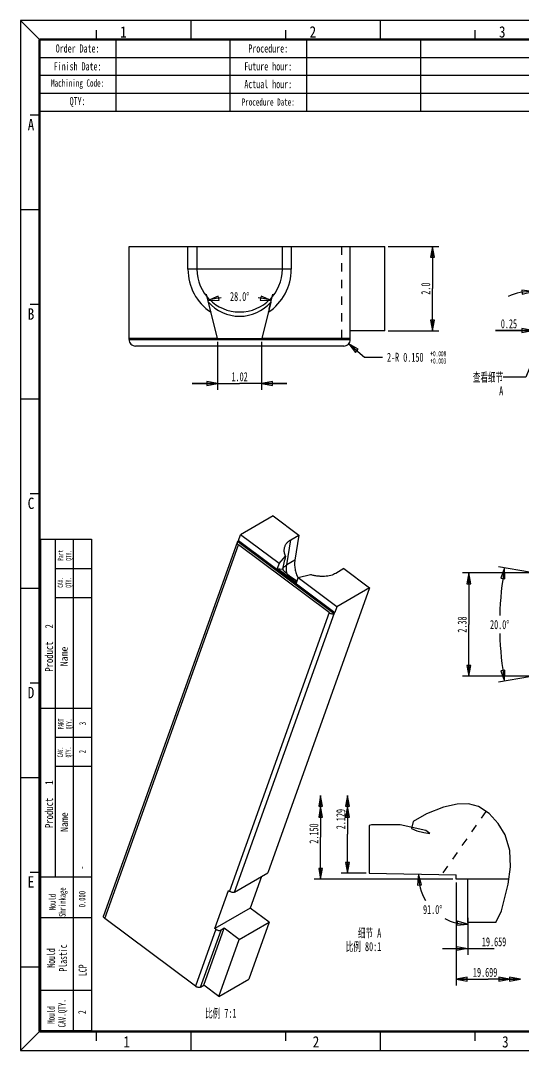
# Model space of a CAD drawing. Header units: millimetres. Extents: x 1 to 34.6, y 0.7 to 24.4.
# Drawn here: x 1.02 to 12.61, y 0.67 to 24.42 of the extents above; entities that cross this region are included whole.
import ezdxf

# ---------------------------------------------------------------- set-up
doc = ezdxf.new("R2010")
doc.units = ezdxf.units.MM
doc.header["$LTSCALE"] = 1.925
doc.linetypes.add('HIDDEN', pattern=[0.2, 0.1, -0.1])
doc.layers.get('0').update_dxf_attribs({"linetype": 'CONTINUOUS'})
for name, color, linetype in [('DEFAULT_2', 4, 'HIDDEN'), ('DIM', 7, 'CONTINUOUS'), ('NOTE', 7, 'CONTINUOUS')]:
    doc.layers.add(name, color=color, linetype=linetype)
doc.styles.get("Standard").update_dxf_attribs({"font": 'txt', "width": 0.6})
doc.styles.add('TEXTSTYLE_10', font='txt')
doc.styles.add('TEXTSTYLE_4', font='txt', dxfattribs={"width": 0.8})
doc.styles.add('TEXTSTYLE_5', font='txt', dxfattribs={"width": 0.85})
doc.dimstyles.new('DIMSTYLE_1', dxfattribs={"dimtxt": 0.208333, "dimasz": 0.25, "dimexe": 1.75, "dimexo": 0.875, "dimtad": 1, "dimdec": 1, "dimzin": 0, "dimdsep": 46, "dimtxsty": 'Standard', "dimblk": 'CLOSED', "dimblk1": 'CLOSED', "dimblk2": 'CLOSED', "dimcen": 0.09, "dimadec": 0, "dimazin": 0, "dimtp": 0.1, "dimtm": 0.1, "dimtfac": 1, "dimtdec": 1, "dimtofl": 0, "dimtmove": 0, "dimatfit": 3, "dimldrblk": 'CLOSED', "dimfxl": 0, "dimtolj": 1, "dimtzin": 0, "dimarcsym": 0})
doc.dimstyles.new('DIMSTYLE_10', dxfattribs={"dimtxt": 0.208333, "dimasz": 0.25, "dimexe": 1.75, "dimexo": 0.875, "dimtad": 1, "dimdec": 3, "dimlfac": 0.15, "dimzin": 0, "dimdsep": 46, "dimtxsty": 'Standard', "dimblk": 'CLOSED', "dimblk1": 'CLOSED', "dimblk2": 'CLOSED', "dimcen": 0.09, "dimadec": 0, "dimazin": 0, "dimtp": 0.1, "dimtm": 0.1, "dimtfac": 1, "dimtdec": 3, "dimtofl": 0, "dimtmove": 0, "dimatfit": 3, "dimldrblk": 'CLOSED', "dimfxl": 0, "dimtolj": 1, "dimtzin": 0, "dimarcsym": 0})
doc.dimstyles.new('DIMSTYLE_11', dxfattribs={"dimtxt": 0.208333, "dimasz": 0.25, "dimexe": 1.75, "dimexo": 0.875, "dimtad": 0, "dimtih": 1, "dimtoh": 1, "dimdec": 1, "dimlfac": 0.15, "dimzin": 0, "dimdsep": 46, "dimtxsty": 'Standard', "dimblk": 'CLOSED', "dimblk1": 'CLOSED', "dimblk2": 'CLOSED', "dimcen": 0.09, "dimadec": 0, "dimazin": 0, "dimtp": 0.5, "dimtm": 0.5, "dimtfac": 1, "dimtdec": 1, "dimtofl": 0, "dimtmove": 0, "dimatfit": 3, "dimldrblk": 'CLOSED', "dimfxl": 0, "dimtolj": 1, "dimtzin": 0, "dimarcsym": 0})
doc.dimstyles.new('DIMSTYLE_12', dxfattribs={"dimtxt": 0.208333, "dimasz": 0.25, "dimexe": 1.75, "dimexo": 0.875, "dimtad": 1, "dimdec": 3, "dimlfac": 0.15, "dimzin": 0, "dimdsep": 46, "dimtxsty": 'Standard', "dimblk": 'CLOSED', "dimblk1": 'CLOSED', "dimblk2": 'CLOSED', "dimcen": 0.09, "dimadec": 0, "dimazin": 0, "dimtp": 0.2, "dimtm": 0.2, "dimtfac": 1, "dimtdec": 3, "dimtofl": 0, "dimtmove": 0, "dimatfit": 3, "dimldrblk": 'CLOSED', "dimfxl": 0, "dimtolj": 1, "dimtzin": 0, "dimarcsym": 0})
doc.dimstyles.new('DIMSTYLE_2', dxfattribs={"dimtxt": 0.208333, "dimasz": 0.25, "dimexe": 1.75, "dimexo": 0.875, "dimtad": 1, "dimdec": 3, "dimzin": 0, "dimdsep": 46, "dimtxsty": 'Standard', "dimblk": 'CLOSED', "dimblk1": 'CLOSED', "dimblk2": 'CLOSED', "dimcen": 0.09, "dimadec": 0, "dimazin": 0, "dimtol": 1, "dimtp": 0.008, "dimtm": -0.003, "dimtfac": 0.6, "dimtdec": 3, "dimtofl": 0, "dimtmove": 0, "dimatfit": 3, "dimldrblk": 'CLOSED', "dimfxl": 0, "dimtolj": 1, "dimtzin": 0, "dimarcsym": 0})
doc.dimstyles.new('DIMSTYLE_3', dxfattribs={"dimtxt": 0.208333, "dimasz": 0.25, "dimexe": 1.75, "dimexo": 0.875, "dimtad": 0, "dimtih": 1, "dimtoh": 1, "dimdec": 1, "dimzin": 0, "dimdsep": 46, "dimtxsty": 'Standard', "dimblk": 'CLOSED', "dimblk1": 'CLOSED', "dimblk2": 'CLOSED', "dimcen": 0.09, "dimadec": 0, "dimazin": 0, "dimtp": 0.5, "dimtm": 0.5, "dimtfac": 1, "dimtdec": 1, "dimtofl": 0, "dimtmove": 0, "dimatfit": 3, "dimldrblk": 'CLOSED', "dimfxl": 0, "dimtolj": 1, "dimtzin": 0, "dimarcsym": 0})
doc.dimstyles.new('DIMSTYLE_4', dxfattribs={"dimtxt": 0.208333, "dimasz": 0.25, "dimexe": 1.75, "dimexo": 0.875, "dimtad": 1, "dimzin": 0, "dimdsep": 46, "dimtxsty": 'Standard', "dimblk": 'CLOSED', "dimblk1": 'CLOSED', "dimblk2": 'CLOSED', "dimcen": 0.09, "dimadec": 0, "dimazin": 0, "dimtp": 0.1, "dimtm": 0.1, "dimtfac": 1, "dimtofl": 0, "dimtmove": 0, "dimatfit": 3, "dimldrblk": 'CLOSED', "dimfxl": 0, "dimtolj": 1, "dimtzin": 0, "dimarcsym": 0})
doc.dimstyles.get("Standard").update_dxf_attribs({"dimtxt": 0.208333, "dimasz": 0.25, "dimexe": 1.75, "dimexo": 0.875, "dimtad": 1, "dimdec": 3, "dimzin": 0, "dimdsep": 46, "dimtxsty": 'Standard', "dimblk": 'CLOSED', "dimblk1": 'CLOSED', "dimblk2": 'CLOSED', "dimcen": 0.09, "dimadec": 0, "dimazin": 0, "dimtol": 1, "dimtp": 0.001, "dimtm": 0.001, "dimtfac": 1, "dimtdec": 3, "dimtofl": 0, "dimtmove": 0, "dimatfit": 3, "dimldrblk": 'CLOSED', "dimfxl": 0, "dimtolj": 1, "dimtzin": 0, "dimarcsym": 0})

# ---------------------------------------------------------------- blocks, each defined once
blk = doc.blocks.new('_CLOSED')
at = {"color": 0, "linetype": 'ByBlock'}
for p, q in [((0, 0), (-1, 0.183)), ((-1, 0.183), (-1, -0.183)), ((-1, -0.183), (0, 0)), ((-1, 0), (0, 0))]:
    blk.add_line(p, q, dxfattribs=at)
blk = doc.blocks.new('*D2')
at = {"layer": 'DIM', "color": 2, "linetype": 'Continuous'}
for p, q in [((9.49, 19.215), (10.658, 19.215)), ((10.512, 19.215), (10.512, 18.24)), ((10.512, 17.265), (10.512, 18.24)), ((9.49, 17.265), (10.658, 17.265))]:
    blk.add_line(p, q, dxfattribs=at)
at = {"layer": 'DIM', "color": 2, "linetype": 'Continuous', "xscale": 0.25, "yscale": 0.25, "zscale": 0.25}
for p, rotation in [((10.512, 19.215), 90), ((10.512, 17.265), 270)]:
    blk.add_blockref('_CLOSED', p, dxfattribs=dict(at, rotation=rotation))
at = {"layer": 'DIM', "color": 2, "linetype": 'Continuous', "insert": (10.252, 18.24), "char_height": 0.2083, "width": 0.375, "attachment_point": 2, "rotation": 90, "line_spacing_factor": 0.9}
blk.add_mtext('2.0', dxfattribs=at)
blk = doc.blocks.new('*D3')
at = {"layer": 'DIM', "color": 2, "linetype": 'Continuous'}
for p, q in [((8.581, 16.968), (8.943, 16.657)), ((8.943, 16.657), (9.36, 16.657))]:
    blk.add_line(p, q, dxfattribs=at)
at = {"layer": 'DIM', "color": 2, "linetype": 'Continuous', "xscale": 0.25, "yscale": 0.25, "zscale": 0.25, "rotation": 139.3951064173}
blk.add_blockref('_CLOSED', (8.581, 16.968), dxfattribs=at)
at = {"layer": 'DIM', "color": 2, "linetype": 'Continuous', "width": 0.6}
for s, height, p in [('2-R', 0.2083, (9.464, 16.553)), ('0.150', 0.2083, (9.839, 16.553)), ('+0.008', 0.125, (10.464, 16.678)), ('+0.003', 0.125, (10.464, 16.511))]:
    blk.add_text(s, height=height, dxfattribs=at).set_placement(p)
blk = doc.blocks.new('*D4')
at = {"layer": 'DIM', "color": 2, "linetype": 'Continuous'}
for p, q in [((5.389, 17.764), (5.303, 18.11)), ((6.745, 17.764), (6.831, 18.11))]:
    blk.add_line(p, q, dxfattribs=at)
for points in [[(5.574, 18.064), (5.339, 17.968), (5.593, 17.974), (5.574, 18.064)], [(6.541, 17.974), (6.795, 17.968), (6.56, 18.064), (6.541, 17.974)]]:
    blk.add_lwpolyline(points, dxfattribs=at)
for start, end in [(98.0877, 104), (76, 81.9123)]:
    blk.add_arc((6.067, 15.047), 3.011, start, end, dxfattribs=at)
at = {"layer": 'DIM', "color": 2, "linetype": 'Continuous', "insert": (6.067, 18.162), "char_height": 0.20833, "width": 0.63889, "attachment_point": 2, "line_spacing_factor": 0.9}
blk.add_mtext('28.0\\Fgdt;{\\Fgdt;~}', dxfattribs=at)
blk = doc.blocks.new('*D5')
at = {"layer": 'DIM', "color": 2, "linetype": 'Continuous'}
for p, q in [((5.559, 17.013), (5.559, 15.907)), ((6.575, 17.013), (6.575, 15.907)), ((5.559, 16.053), (4.975, 16.053)), ((4.975, 16.053), (6.067, 16.053)), ((7.159, 16.053), (6.067, 16.053)), ((6.575, 16.053), (7.159, 16.053))]:
    blk.add_line(p, q, dxfattribs=at)
at = {"layer": 'DIM', "color": 2, "linetype": 'Continuous', "xscale": 0.25, "yscale": 0.25, "zscale": 0.25}
blk.add_blockref('_CLOSED', (5.559, 16.053), dxfattribs=at)
at = {"layer": 'DIM', "color": 2, "linetype": 'Continuous', "xscale": 0.25, "yscale": 0.25, "zscale": 0.25, "rotation": 180}
blk.add_blockref('_CLOSED', (6.575, 16.053), dxfattribs=at)
at = {"layer": 'DIM', "color": 2, "linetype": 'Continuous', "insert": (6.067, 16.313), "char_height": 0.2083, "width": 0.5, "attachment_point": 2, "line_spacing_factor": 0.9}
blk.add_mtext('1.02', dxfattribs=at)
blk = doc.blocks.new('*D12')
at = {"layer": 'DIM', "color": 2, "linetype": 'Continuous'}
for points in [[(12.579, 18.11), (12.825, 18.177), (12.572, 18.201), (12.579, 18.11)], [(13.879, 17.789), (13.658, 17.914), (13.82, 17.719), (13.879, 17.789)]]:
    blk.add_lwpolyline(points, dxfattribs=at)
for start, end in [(90, 113.0016), (31.9984, 55)]:
    blk.add_arc((12.825, 16.724), 1.453, start, end, dxfattribs=at)
at = {"layer": 'DIM', "color": 2, "linetype": 'Continuous', "insert": (13.262, 18.214), "char_height": 0.20833, "width": 0.63889, "attachment_point": 2, "line_spacing_factor": 0.9}
blk.add_mtext('35.0\\Fgdt;{\\Fgdt;~}', dxfattribs=at)
blk = doc.blocks.new('*D13')
at = {"layer": 'DIM', "color": 2, "linetype": 'Continuous'}
for p, q in [((13.075, 17.154), (13.075, 17.42)), ((12.825, 17.274), (11.963, 17.274)), ((11.963, 17.274), (12.95, 17.274)), ((13.658, 17.274), (12.95, 17.274)), ((13.075, 17.274), (13.658, 17.274))]:
    blk.add_line(p, q, dxfattribs=at)
at = {"layer": 'DIM', "color": 2, "linetype": 'Continuous', "xscale": 0.25, "yscale": 0.25, "zscale": 0.25}
blk.add_blockref('_CLOSED', (12.825, 17.274), dxfattribs=at)
at = {"layer": 'DIM', "color": 2, "linetype": 'Continuous', "xscale": 0.25, "yscale": 0.25, "zscale": 0.25, "rotation": 180}
blk.add_blockref('_CLOSED', (13.075, 17.274), dxfattribs=at)
at = {"layer": 'DIM', "color": 2, "linetype": 'Continuous', "insert": (12.463, 17.534), "char_height": 0.2083, "width": 0.5, "attachment_point": 3, "line_spacing_factor": 0.9}
blk.add_mtext('0.25', dxfattribs=at)
blk = doc.blocks.new('*D14')
at = {"layer": 'DIM', "color": 2, "linetype": 'Continuous'}
for p, q in [((12.753, 11.697), (12.032, 11.824)), ((12.753, 9.289), (12.032, 9.162))]:
    blk.add_line(p, q, dxfattribs=at)
for points in [[(12.182, 11.545), (12.176, 11.799), (12.091, 11.559), (12.182, 11.545)], [(12.091, 9.427), (12.176, 9.187), (12.182, 9.441), (12.091, 9.427)]]:
    blk.add_lwpolyline(points, dxfattribs=at)
for start, end in [(170, 178.4128), (181.5872, 190)]:
    blk.add_arc((19.583, 10.493), 7.522, start, end, dxfattribs=at)
at = {"layer": 'DIM', "color": 2, "linetype": 'Continuous', "insert": (12.062, 10.597), "char_height": 0.20833, "width": 0.63889, "attachment_point": 2, "line_spacing_factor": 0.9}
blk.add_mtext('20.0\\Fgdt;{\\Fgdt;~}', dxfattribs=at)
blk = doc.blocks.new('*D15')
at = {"layer": 'DIM', "color": 2, "linetype": 'Continuous'}
for p, q in [((12.752, 11.685), (11.206, 11.685)), ((11.352, 11.685), (11.352, 10.493)), ((11.352, 9.301), (11.352, 10.493)), ((12.752, 9.301), (11.206, 9.301))]:
    blk.add_line(p, q, dxfattribs=at)
at = {"layer": 'DIM', "color": 2, "linetype": 'Continuous', "xscale": 0.25, "yscale": 0.25, "zscale": 0.25}
for p, rotation in [((11.352, 11.685), 90), ((11.352, 9.301), 270)]:
    blk.add_blockref('_CLOSED', p, dxfattribs=dict(at, rotation=rotation))
at = {"layer": 'DIM', "color": 2, "linetype": 'Continuous', "insert": (11.092, 10.493), "char_height": 0.2083, "width": 0.5, "attachment_point": 2, "rotation": 90, "line_spacing_factor": 0.9}
blk.add_mtext('2.38', dxfattribs=at)
blk = doc.blocks.new('DOUBLE_CLOSED')
at = {"color": 0, "linetype": 'ByBlock'}
for p, q in [((-1, 0), (-2, 0.183)), ((-2, 0.183), (-2, -0.183)), ((-2, -0.183), (-1, 0)), ((-2, 0), (-1, 0)), ((0, 0), (-1, 0.183)), ((-1, 0.183), (-1, -0.183)), ((-1, -0.183), (0, 0)), ((-1, 0), (0, 0))]:
    blk.add_line(p, q, dxfattribs=at)
blk = doc.blocks.new('*D18')
at = {"layer": 'DIM', "color": 2, "linetype": 'Continuous'}
for p, q in [((8.555, 6.553), (8.555, 5.655)), ((8.555, 4.756), (8.555, 5.655)), ((8.983, 4.756), (8.409, 4.756))]:
    blk.add_line(p, q, dxfattribs=at)
at = {"layer": 'DIM', "color": 2, "linetype": 'Continuous', "xscale": 0.25, "yscale": 0.25, "zscale": 0.25}
for name, p, rotation in [('DOUBLE_CLOSED', (8.555, 6.553), 90), ('_CLOSED', (8.555, 4.756), 270)]:
    blk.add_blockref(name, p, dxfattribs=dict(at, rotation=rotation))
at = {"layer": 'DIM', "color": 2, "linetype": 'Continuous', "insert": (8.294, 6.006), "char_height": 0.2083, "width": 0.625, "attachment_point": 2, "rotation": 90, "line_spacing_factor": 0.9}
blk.add_mtext('2.129', dxfattribs=at)
blk = doc.blocks.new('*D19')
at = {"layer": 'DIM', "color": 2, "linetype": 'Continuous'}
for p, q in [((7.935, 6.553), (7.935, 5.587)), ((7.935, 4.62), (7.935, 5.587)), ((10.986, 4.62), (7.789, 4.62))]:
    blk.add_line(p, q, dxfattribs=at)
at = {"layer": 'DIM', "color": 2, "linetype": 'Continuous', "xscale": 0.25, "yscale": 0.25, "zscale": 0.25}
for name, p, rotation in [('DOUBLE_CLOSED', (7.935, 6.553), 90), ('_CLOSED', (7.935, 4.62), 270)]:
    blk.add_blockref(name, p, dxfattribs=dict(at, rotation=rotation))
at = {"layer": 'DIM', "color": 2, "linetype": 'Continuous', "insert": (7.674, 5.673), "char_height": 0.2083, "width": 0.625, "attachment_point": 2, "rotation": 90, "line_spacing_factor": 0.9}
blk.add_mtext('2.150', dxfattribs=at)
blk = doc.blocks.new('*D20')
at = {"layer": 'DIM', "color": 2, "linetype": 'Continuous'}
blk.add_line((11.326, 3.727), (11.326, 3.546), dxfattribs=at)
for points in [[(10.26, 4.491), (10.191, 4.736), (10.169, 4.483), (10.26, 4.491)], [(11.073, 3.563), (11.326, 3.581), (11.083, 3.654), (11.073, 3.563)]]:
    blk.add_lwpolyline(points, dxfattribs=at)
for start, end in [(179, 211.1612), (242.1742, 270)]:
    blk.add_arc((11.326, 4.716), 1.136, start, end, dxfattribs=at)
at = {"layer": 'DIM', "color": 2, "linetype": 'Continuous', "insert": (10.517, 4.025), "char_height": 0.20833, "width": 0.63889, "attachment_point": 2, "line_spacing_factor": 0.9}
blk.add_mtext('91.0\\Fgdt;{\\Fgdt;~}', dxfattribs=at)
blk = doc.blocks.new('*D21')
at = {"layer": 'DIM', "color": 2, "linetype": 'Continuous'}
for p, q in [((11.059, 4.547), (11.059, 2.17)), ((11.059, 2.316), (11.799, 2.316)), ((12.539, 2.316), (11.799, 2.316))]:
    blk.add_line(p, q, dxfattribs=at)
at = {"layer": 'DIM', "color": 2, "linetype": 'Continuous', "xscale": 0.25, "yscale": 0.25, "zscale": 0.25, "rotation": 180}
blk.add_blockref('_CLOSED', (11.059, 2.316), dxfattribs=at)
at = {"layer": 'DIM', "color": 2, "linetype": 'Continuous', "xscale": 0.25, "yscale": 0.25, "zscale": 0.25}
blk.add_blockref('DOUBLE_CLOSED', (12.539, 2.316), dxfattribs=at)
at = {"layer": 'DIM', "color": 2, "linetype": 'Continuous', "insert": (11.727, 2.577), "char_height": 0.2083, "width": 0.75, "attachment_point": 2, "line_spacing_factor": 0.9}
blk.add_mtext('19.699', dxfattribs=at)
blk = doc.blocks.new('*T23')
at = {"color": 0, "linetype": 'ByBlock', "lineweight": -2}
for p, q in [((0, 0), (32.748, 0)), ((0, 0), (0, -1.647)), ((1.767, 0), (1.767, -1.647)), ((4.394, 0), (4.394, -1.647)), ((6.161, 0), (6.161, -1.647)), ((8.788, 0), (8.788, -1.647)), ((11.416, 0), (11.416, -1.647)), ((14.043, 0), (14.043, -1.647)), ((16.671, 0), (16.671, -1.647)), ((19.298, 0), (19.298, -1.647)), ((21.926, 0), (21.926, -1.647)), ((24.553, 0), (24.553, -1.647)), ((27.181, 0), (27.181, -1.647)), ((32.748, 0), (32.748, -1.647)), ((0, -0.412), (27.181, -0.412)), ((0, -0.823), (27.181, -0.823)), ((0, -1.235), (27.181, -1.235)), ((0, -1.647), (32.748, -1.647))]:
    blk.add_line(p, q, dxfattribs=at)
at = {"color": 0, "linetype": 'Continuous', "char_height": 0.1875, "width": 1.64667, "attachment_point": 5, "line_spacing_factor": 0.9}
for s, insert in [('Order Date: ', (0.883, -0.206)), ('Procedure:', (5.278, -0.206))]:
    blk.add_mtext(s, dxfattribs=dict(at, insert=insert))
at = {"color": 0, "linetype": 'Continuous'}
for s, insert, char_height, width, attachment_point in [('  Remark:   ', (27.241, -0.06), 0.25, 5.44667, 1), ('Finish Date:', (0.883, -0.618), 0.1875, 1.64667, 5), ('Future hour:', (5.278, -0.618), 0.1875, 1.64667, 5), ('Machining Code:', (0.883, -1.029), 0.16667, 1.64667, 5), ('Actual hour:', (5.278, -1.029), 0.1875, 1.64667, 5), ('QTY:', (0.883, -1.441), 0.1875, 1.64667, 5), ('Procedure Date:', (5.278, -1.441), 0.16667, 1.64667, 5)]:
    blk.add_mtext(s, dxfattribs=dict(at, insert=insert, char_height=char_height, width=width, attachment_point=attachment_point))
blk = doc.blocks.new('*T25')
at = {"color": 0, "linetype": 'ByBlock', "lineweight": -2}
for p, q in [((0, 0), (1.175, 0)), ((0, 0), (0, -11.331)), ((0.341, 0), (0.341, -7.787)), ((0.758, 0), (0.758, -11.331)), ((1.175, 0), (1.175, -11.331)), ((0.341, -0.671), (1.175, -0.671)), ((0.341, -1.342), (1.175, -1.342)), ((0, -3.894), (1.175, -3.894)), ((0.341, -4.565), (1.175, -4.565)), ((0.341, -5.235), (1.175, -5.235)), ((0, -7.787), (1.175, -7.787)), ((0, -8.721), (1.175, -8.721)), ((0, -10.398), (1.175, -10.398)), ((0, -11.331), (1.175, -11.331))]:
    blk.add_line(p, q, dxfattribs=at)

msp = doc.modelspace()

# ---------------------------------------------------------------- linework, layer by layer
at = {"color": 7, "linetype": 'Continuous'}
for p, q in [((1.4539, 23.9849), (1.0174, 24.4215)), ((1.018, 24.4213), (1.018, 0.6714)), ((34.612, 24.4213), (1.018, 24.4213)), ((4.9466, 23.9849), (4.9466, 24.4215)), ((9.3124, 23.9849), (9.3124, 24.4215)), ((2.7637, 23.9849), (2.7637, 24.2032)), ((7.1295, 23.9849), (7.1295, 24.2032)), ((11.4952, 23.9849), (11.4952, 24.2032)), ((1.4539, 22.2386), (1.2356, 22.2386)), ((1.4539, 20.0557), (1.0174, 20.0557)), ((3.517, 17.0656), (3.517, 19.2153)), ((3.517, 19.2153), (9.417, 19.2153)), ((4.8752, 18.686), (4.8752, 19.2153)), ((5.0821, 19.2153), (5.0821, 18.686)), ((7.0518, 18.686), (7.0518, 19.2153)), ((7.2587, 19.2153), (7.2587, 18.686)), ((8.617, 17.0656), (8.617, 19.2153)), ((9.417, 17.2653), (9.417, 19.2153)), ((7.2587, 18.686), (4.8752, 18.686)), ((1.4539, 17.8728), (1.2356, 17.8728)), ((5.5585, 17.086), (5.3483, 17.9303)), ((6.7857, 17.9303), (6.5754, 17.086)), ((9.417, 17.2653), (8.617, 17.2653)), ((5.5585, 17.086), (3.517, 17.086)), ((3.517, 17.0807), (5.5585, 17.0807)), ((3.517, 17.0656), (8.617, 17.0656)), ((8.467, 16.9153), (3.667, 16.9153)), ((5.5585, 17.086), (5.5597, 17.0816)), ((6.5742, 17.0816), (5.5597, 17.0816)), ((6.5742, 17.0816), (6.5754, 17.086)), ((8.617, 17.086), (6.5754, 17.086)), ((6.5754, 17.0807), (8.617, 17.0807)), ((1.4539, 15.6899), (1.0174, 15.6899)), ((1.4539, 13.507), (1.2356, 13.507)), ((6.8421, 12.9994), (6.0865, 12.5611)), ((6.8421, 12.9994), (7.4339, 12.5576)), ((6.0088, 12.3883), (2.9289, 3.7712)), ((6.0259, 12.4077), (6.0322, 12.4252)), ((6.0259, 12.4077), (8.2479, 10.7489)), ((6.0322, 12.4252), (6.0376, 12.4284)), ((6.0322, 12.4252), (8.2541, 10.7665)), ((6.0376, 12.4284), (6.0865, 12.5611)), ((6.0376, 12.4284), (8.2595, 10.7696)), ((6.976, 11.8971), (6.0865, 12.5611)), ((7.1524, 11.8671), (7.246, 12.4487)), ((7.246, 12.4487), (7.4339, 12.5576)), ((7.4339, 12.5576), (7.3402, 11.9761)), ((2.9581, 3.7109), (6.038, 12.328)), ((8.1292, 10.7668), (6.038, 12.328)), ((6.976, 11.8971), (6.9357, 11.7861)), ((6.976, 11.8971), (7.1256, 12.0714)), ((7.3402, 11.9761), (7.1524, 11.8671)), ((7.3777, 11.4561), (6.9357, 11.7861)), ((6.9357, 11.7861), (7.0517, 11.769)), ((7.7006, 11.6422), (7.419, 11.5664)), ((8.4723, 11.7824), (8.2845, 11.6734)), ((8.4723, 11.7824), (9.0641, 11.3406)), ((7.3777, 11.4561), (7.419, 11.5664)), ((8.3084, 10.9023), (7.419, 11.5664)), ((1.4539, 11.3241), (1.0174, 11.3241)), ((9.0641, 11.3406), (6.7142, 4.7659)), ((9.0641, 11.3406), (8.3084, 10.9023)), ((8.1292, 10.7668), (5.8326, 4.3413)), ((5.9512, 4.3234), (8.2541, 10.7665)), ((8.2541, 10.7665), (8.2595, 10.7696)), ((8.3084, 10.9023), (8.2595, 10.7696)), ((1.4539, 9.1412), (1.2356, 9.1412)), ((1.4539, 6.9583), (1.0174, 6.9583)), ((10.7674, 6.2788), (10.3718, 6.1306)), ((11.0801, 6.354), (10.7674, 6.2788)), ((11.3406, 6.3612), (11.0801, 6.354)), ((11.5721, 6.2956), (11.3406, 6.3612)), ((11.8164, 6.1357), (11.5721, 6.2956)), ((10.0658, 5.953), (10.0298, 5.7927)), ((10.3718, 6.1306), (10.0658, 5.953)), ((12.0307, 5.9079), (11.8164, 6.1357)), ((9.1077, 5.8765), (9.0564, 5.8558)), ((9.0564, 5.8558), (9.0564, 4.7559)), ((9.7714, 5.8741), (9.1077, 5.8765)), ((10.3614, 5.7457), (9.7714, 5.8741)), ((10.0298, 5.7927), (10.1514, 5.7338)), ((10.1514, 5.7338), (10.3139, 5.6937)), ((10.4489, 5.6753), (10.3614, 5.7457)), ((12.1924, 5.6418), (12.0307, 5.9079)), ((10.3139, 5.6937), (10.4489, 5.6753)), ((12.2985, 5.2845), (12.1924, 5.6418)), ((12.3116, 4.9066), (12.2985, 5.2845)), ((1.4539, 4.7754), (1.2356, 4.7754)), ((5.9512, 4.3234), (6.7142, 4.7659)), ((9.0564, 4.7559), (11.0594, 4.7209)), ((12.2595, 4.5018), (12.3116, 4.9066)), ((6.5749, 4.6851), (6.3137, 3.9543)), ((11.0594, 4.62), (11.0594, 4.7209)), ((12.2746, 4.6193), (11.0594, 4.62)), ((11.3265, 3.6185), (11.3265, 4.62)), ((5.4975, 3.4809), (5.8109, 4.3576)), ((5.8109, 4.3576), (5.8326, 4.3413)), ((12.1081, 3.8906), (12.2595, 4.5018)), ((6.3137, 3.9543), (5.4975, 3.4809)), ((6.7494, 3.629), (6.3137, 3.9543)), ((11.9746, 3.6185), (12.1081, 3.8906)), ((5.0493, 2.1497), (2.9581, 3.7109)), ((6.0574, 3.2277), (6.7494, 3.629)), ((6.7494, 3.629), (6.2794, 2.314)), ((11.9746, 3.6185), (11.3265, 3.6185)), ((5.5193, 3.4647), (5.0493, 2.1497)), ((5.1679, 2.1318), (5.6379, 3.4467)), ((5.2389, 2.1729), (5.7089, 3.4879)), ((5.5193, 3.4647), (5.4975, 3.4809)), ((5.7089, 3.4879), (5.6379, 3.4467)), ((6.0574, 3.2277), (5.7089, 3.4879)), ((5.5874, 1.9127), (6.0574, 3.2277)), ((1.4539, 2.5925), (1.0174, 2.5925)), ((5.1679, 2.1318), (5.2389, 2.1729)), ((5.5874, 1.9127), (5.2389, 2.1729)), ((5.5874, 1.9127), (6.2794, 2.314)), ((1.4539, 1.1082), (1.0174, 0.6716)), ((2.7637, 0.8899), (2.7637, 1.1082)), ((4.9466, 0.6716), (4.9466, 1.1082)), ((7.1295, 0.8899), (7.1295, 1.1082)), ((9.3124, 0.6716), (9.3124, 1.1082)), ((11.4952, 0.8899), (11.4952, 1.1082)), ((1.018, 0.6714), (34.612, 0.6714))]:
    msp.add_line(p, q, dxfattribs=at)
at = {"color": 7, "linetype": 'Continuous', "const_width": 0.0583}
for points in [[(1.4539, 23.9849), (1.4539, 1.1082)], [(34.1974, 23.9849), (1.4539, 23.9849)], [(1.4539, 1.1082), (34.1974, 1.1082)]]:
    msp.add_lwpolyline(points, dxfattribs=at)
at = {"color": 7, "linetype": 'Continuous'}
for centre, radius, start, end in [((6.067, 18.686), 1.1918, 180, 236.37502), ((6.067, 18.686), 0.9849, 180, 360), ((6.067, 18.686), 1.1918, 303.62498, 360), ((3.667, 17.0653), 0.15, 179.91408, 270), ((8.467, 17.0653), 0.15, 270, 0.08592), ((8.143, 11.9329), 0.8154, 206.83484, 207.06176)]:
    msp.add_arc(centre, radius, start, end, dxfattribs=at)
for centre, major_axis, ratio, start_param, end_param in [((6.067, 18.5669), (0, 0.9642), 0.9923489, -3.9913258, -2.2918595), ((7.5208, 11.4709), (0.4782, -0.3227), 0.0989493, -2.8696937, -1.7790465)]:
    msp.add_ellipse(centre, major_axis=major_axis, ratio=ratio, start_param=start_param, end_param=end_param, dxfattribs=at)
for points, knots in [([(6.0088, 12.3883), (6.008, 12.386), (6.0069, 12.3812), (6.0068, 12.3735), (6.0084, 12.3657), (6.0128, 12.3547), (6.0222, 12.3412), (6.0323, 12.3322), (6.038, 12.328)], [0, 0, 0, 0, 0.1018169, 0.2069073, 0.3179722, 0.4368823, 0.7012569, 1, 1, 1, 1]), ([(6.0259, 12.4077), (6.022, 12.4054), (6.0166, 12.4012), (6.0113, 12.3941), (6.0095, 12.3903), (6.0088, 12.3883)], [0, 0, 0, 0, 0.5194175, 0.7626565, 1, 1, 1, 1]), ([(7.0977, 12.2404), (7.099, 12.251), (7.1029, 12.2719), (7.1126, 12.3022), (7.1261, 12.3312), (7.1432, 12.3586), (7.164, 12.3842), (7.1967, 12.4165), (7.2255, 12.4368), (7.246, 12.4487)], [0, 0, 0, 0, 0.1203941, 0.2398894, 0.3596538, 0.4808632, 0.6046473, 0.7320235, 1, 1, 1, 1]), ([(7.1256, 12.0714), (7.1195, 12.0856), (7.1091, 12.1138), (7.0989, 12.1569), (7.0947, 12.1992), (7.096, 12.2269), (7.0977, 12.2404)], [0, 0, 0, 0, 0.2664295, 0.5207401, 0.7644131, 1, 1, 1, 1]), ([(7.1256, 12.0714), (7.1124, 12.0202), (7.0869, 11.9196), (7.0628, 11.8187), (7.0517, 11.769)], [0, 0, 0, 0, 0.5095148, 1, 1, 1, 1]), ([(7.3402, 11.9761), (7.335, 11.9436), (7.3308, 11.8755), (7.3419, 11.7715), (7.3697, 11.6662), (7.3985, 11.5981), (7.4154, 11.5648)], [0, 0, 0, 0, 0.2327163, 0.4790624, 0.7361632, 1, 1, 1, 1]), ([(7.1524, 11.8671), (7.1415, 11.8608), (7.1208, 11.8472), (7.0933, 11.8235), (7.0703, 11.7971), (7.0579, 11.7778), (7.0527, 11.7678)], [0, 0, 0, 0, 0.2653492, 0.51908, 0.7630111, 1, 1, 1, 1]), ([(7.1557, 11.6684), (7.1498, 11.7021), (7.143, 11.7685), (7.1472, 11.8352), (7.1524, 11.8671)], [0, 0, 0, 0, 0.5140602, 1, 1, 1, 1]), ([(8.2845, 11.6734), (8.2666, 11.663), (8.2279, 11.6444), (8.1649, 11.6237), (8.0959, 11.6096), (8.022, 11.6023), (7.9443, 11.6018), (7.864, 11.6082), (7.7822, 11.6214), (7.7278, 11.6345), (7.7006, 11.6422)], [0, 0, 0, 0, 0.103586, 0.2141328, 0.3315417, 0.4555052, 0.5853337, 0.7201105, 0.8588045, 1, 1, 1, 1]), ([(8.1292, 10.7668), (8.1336, 10.7635), (8.143, 10.7574), (8.1633, 10.7477), (8.1851, 10.7415), (8.2069, 10.7396), (8.2222, 10.7403), (8.2359, 10.7432), (8.2442, 10.7468), (8.2479, 10.7489)], [0, 0, 0, 0, 0.1305507, 0.2658877, 0.5364231, 0.6657724, 0.7872182, 0.8989688, 1, 1, 1, 1]), ([(5.9512, 4.3234), (5.9476, 4.3213), (5.9393, 4.3178), (5.9255, 4.3148), (5.9103, 4.3141), (5.8885, 4.3161), (5.8667, 4.3222), (5.8464, 4.332), (5.837, 4.338), (5.8326, 4.3413)], [0, 0, 0, 0, 0.1010361, 0.2128191, 0.334296, 0.4636562, 0.7341616, 0.8694732, 1, 1, 1, 1]), ([(2.9581, 3.7109), (2.9524, 3.7151), (2.9423, 3.7241), (2.9329, 3.7376), (2.9285, 3.7486), (2.927, 3.7565), (2.927, 3.7641), (2.9281, 3.7689), (2.9289, 3.7712)], [0, 0, 0, 0, 0.2987458, 0.5631204, 0.6820275, 0.7930892, 0.8981806, 1, 1, 1, 1]), ([(5.5193, 3.4647), (5.5237, 3.4614), (5.5331, 3.4553), (5.5534, 3.4456), (5.5752, 3.4394), (5.597, 3.4374), (5.6122, 3.4382), (5.626, 3.4411), (5.6342, 3.4446), (5.6379, 3.4467)], [0, 0, 0, 0, 0.1305268, 0.2658387, 0.5363441, 0.6657044, 0.7871811, 0.898964, 1, 1, 1, 1]), ([(5.1679, 2.1318), (5.1642, 2.1296), (5.156, 2.1261), (5.1422, 2.1232), (5.127, 2.1225), (5.1052, 2.1244), (5.0834, 2.1306), (5.0631, 2.1404), (5.0537, 2.1464), (5.0493, 2.1497)], [0, 0, 0, 0, 0.1010361, 0.2128191, 0.334296, 0.4636562, 0.7341616, 0.8694732, 1, 1, 1, 1])]:
    msp.add_open_spline(points, degree=3, knots=knots, dxfattribs=at)
at = {"layer": 'DEFAULT_2', "color": 4, "linetype": 'HIDDEN'}
for p, q in [((8.417, 19.2153), (8.417, 16.9153)), ((3.517, 17.0655), (3.517, 17.0653)), ((5.5585, 17.0807), (6.5754, 17.0807)), ((11.7449, 6.1826), (10.7255, 4.7268))]:
    msp.add_line(p, q, dxfattribs=at)
at = {"layer": 'DIM', "color": 2, "linetype": 'Continuous'}
for p, q in [((11.3265, 3.5456), (11.3265, 2.8745)), ((10.7431, 3.0203), (11.933, 3.0203))]:
    msp.add_line(p, q, dxfattribs=at)
msp.add_lwpolyline([(11.3265, 3.0203), (11.0765, 2.9745), (11.0765, 3.0662), (11.3265, 3.0203)], dxfattribs=at)

# ---------------------------------------------------------------- block references
for name, p in [('*T23', (1.4485, 23.983)), ('*T25', (1.474, 12.4582))]:
    msp.add_blockref(name, p)

# ---------------------------------------------------------------- texts
at = {"color": 7, "linetype": 'Continuous', "char_height": 0.2619, "width": 0.222655, "line_spacing_factor": 0.9, "style": 'TEXTSTYLE_5'}
for s, insert, attachment_point in [('1', (3.3893, 24.2922), 2), ('2', (7.7551, 24.2922), 2), ('3', (12.1209, 24.2922), 2), ('A', (1.1807, 22.1513), 1), ('B', (1.1807, 17.7855), 1), ('C', (1.1807, 13.4197), 1), ('D', (1.1807, 9.0539), 1), ('E', (1.1807, 4.6881), 1), ('1', (3.4613, 1.0005), 2), ('2', (7.827, 1.0005), 2), ('3', (12.1928, 1.0005), 2)]:
    msp.add_mtext(s, dxfattribs=dict(at, insert=insert, attachment_point=attachment_point))
at = {"layer": 'DIM', "color": 2, "linetype": 'Continuous', "insert": (11.933, 3.2807), "char_height": 0.20833, "width": 0.75, "attachment_point": 2, "line_spacing_factor": 0.9}
msp.add_mtext('19.659', dxfattribs=at)
at = {"layer": 'NOTE', "color": 2, "linetype": 'Continuous', "char_height": 0.20833, "attachment_point": 3, "line_spacing_factor": 0.9}
for s, insert, width in [('查看细节 A', (12.1446, 16.3015), 0.75), ('细节 A\\P比例 80:1', (9.3314, 3.483), 0.875), ('比例 7:1', (5.9956, 1.6335), 0.75)]:
    msp.add_mtext(s, dxfattribs=dict(at, insert=insert, width=width))
at = {"layer": 'NOTE', "color": 2, "linetype": 'Continuous', "attachment_point": 1, "rotation": 90, "line_spacing_factor": 0.9}
for s, insert, char_height, width in [('Part\\PQTY.', (1.8739, 11.9653), 0.125, 0.3), ('CAV.\\PQTY.', (1.8713, 11.3429), 0.125, 0.3), ('PART\\PQTY.', (1.8815, 8.0782), 0.125, 0.3), ('3', (2.3692, 8.1729), 0.1542, 0.0925), ('CAV.\\PQTY.', (1.868, 7.4285), 0.125, 0.3), ('2', (2.3645, 7.5244), 0.1542, 0.0925), ('-', (2.3542, 4.8468), 0.1542, 0.0925), ('  Mould\\PShrinkage', (1.6704, 3.7508), 0.15417, 0.8325), ('0.000', (2.3579, 3.9708), 0.15417, 0.4625), (' Mould\\PPlastic', (1.6285, 2.4882), 0.18333, 0.77), ('LCP', (2.3548, 2.3838), 0.18333, 0.33), (' Mould\\PCAV.QTY.', (1.6361, 1.2017), 0.16667, 0.8), ('2', (2.3431, 1.5089), 0.1833, 0.11)]:
    msp.add_mtext(s, dxfattribs=dict(at, insert=insert, char_height=char_height, width=width))
for s, insert, char_height, width, style in [('Product   2', (1.5821, 9.4053), 0.183333, 1.613333, 'TEXTSTYLE_4'), ('Name', (1.9356, 9.53), 0.16667, 0.666667, 'TEXTSTYLE_10'), ('Product   1', (1.5821, 5.8006), 0.183333, 1.613333, 'TEXTSTYLE_4'), ('Name', (1.9396, 5.7088), 0.16667, 0.666667, 'TEXTSTYLE_10')]:
    msp.add_mtext(s, dxfattribs=dict(at, insert=insert, char_height=char_height, width=width, style=style))

# ---------------------------------------------------------------- dimensions: what is measured, and where the dimension line sits
at = {"layer": 'DIM', "color": 2, "linetype": 'Continuous'}
for base, p1, p2, angle, dimstyle, picture, middle in [((10.5124744424, 19.2153461896), (8.6148838957, 17.2653461896), (8.6148838957, 19.2153461896), 90, 'DIMSTYLE_1', '*D2', (10.5124744424, 18.2403461896)), ((5.5585, 16.053), (6.5754, 17.888), (5.5585, 17.888), 180, 'DIMSTYLE_4', '*D5', (6.067, 16.053)), ((11.352, 9.3012), (13.6267, 11.6847), (13.6267, 9.3012), 270, 'DIMSTYLE_4', '*D15', (11.352, 10.493))]:
    dim = msp.add_linear_dim(base=base, p1=p1, p2=p2, angle=angle, dimstyle=dimstyle, dxfattribs=at)
    dim.commit()
    dim.dimension.update_dxf_attribs({"geometry": picture, "text_midpoint": middle, "dimtype": 160})
dim = msp.add_linear_dim(base=(13.075, 17.2737), p1=(12.8246, 17.086), p2=(13.075, 18.2946), dimstyle='DIMSTYLE_4', dxfattribs=at)
dim.commit()
dim.dimension.update_dxf_attribs({"geometry": '*D13', "text_midpoint": (12.2134, 17.2737), "dimtype": 160})
for base, line1, line2, dimstyle, picture, middle in [((6.067, 18.0577), ((6.8307, 18.1098), (6.7445, 17.7644)), ((5.3894, 17.7644), (5.3033, 18.1098)), 'DIMSTYLE_3', '*D4', (6.067, 18.0577)), ((13.2616, 18.1098), ((13.6497, 17.9024), (13.6414, 17.8905)), ((12.8246, 18.148), (12.8246, 18.1625)), 'DIMSTYLE_3', '*D12', (13.2616, 18.1098)), ((12.0617, 10.493), ((12.0324, 11.8244), (12.7528, 11.6974)), ((12.7528, 9.2886), (12.0324, 9.1615)), 'DIMSTYLE_3', '*D14', (12.0617, 10.493)), ((10.5165, 3.9203), ((10.2024, 4.7359), (10.2138, 4.7357)), ((11.3265, 3.7265), (11.3265, 3.5456)), 'DIMSTYLE_11', '*D20', (10.5165, 3.9203))]:
    dim = msp.add_angular_dim_2l(base=base, line1=line1, line2=line2, dimstyle=dimstyle, dxfattribs=at)
    dim.commit()
    dim.dimension.update_dxf_attribs({"geometry": picture, "text_midpoint": middle, "dimtype": 162})
dim = msp.add_radius_dim(center=(8.467, 17.0653), mpoint=(8.5808, 16.9677), text='2-<>', dimstyle='DIMSTYLE_2', override={"dimtad": 0, "dimtih": 1, "dimtoh": 1}, dxfattribs=at)
dim.commit()
dim.dimension.update_dxf_attribs({"geometry": '*D3', "text_midpoint": (10.1892, 16.6569), "dimtype": 164})
for base, p1, p2, angle, dimstyle, picture, middle in [((7.9347, 4.62), (8.9347, 6.5532), (11.8615, 4.62), 270, 'DIMSTYLE_10', '*D19', (7.9347, 5.673)), ((8.5546, 4.7559), (9.5546, 6.5532), (9.8585, 4.7559), 270, 'DIMSTYLE_10', '*D18', (8.5546, 6.0059)), ((11.0594, 2.3163), (12.5395, 3.3163), (11.0594, 5.4221), 180, 'DIMSTYLE_12', '*D21', (11.7275, 2.3163))]:
    dim = msp.add_linear_dim(base=base, p1=p1, p2=p2, angle=angle, dimstyle=dimstyle, override={"dimblk1": 'DOUBLE_CLOSED', "dimsah": 1}, dxfattribs=at)
    dim.commit()
    dim.dimension.update_dxf_attribs({"geometry": picture, "text_midpoint": middle, "dimtype": 160})

# ---------------------------------------------------------------- leaders
at = {"layer": 'NOTE', "color": 2, "linetype": 'Continuous', "annotation_type": 0, "has_hookline": 1, "hookline_direction": 1, "text_width": 0.6942}
msp.add_leader([(12.9214, 16.8177), (12.6655, 16.1974), (12.1446, 16.1974)], dimstyle='Standard', override={"dimtad": 0}, dxfattribs=at)

doc.saveas('drawing.dxf')
